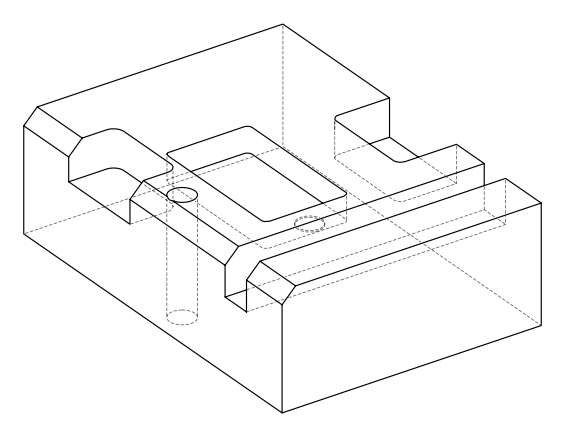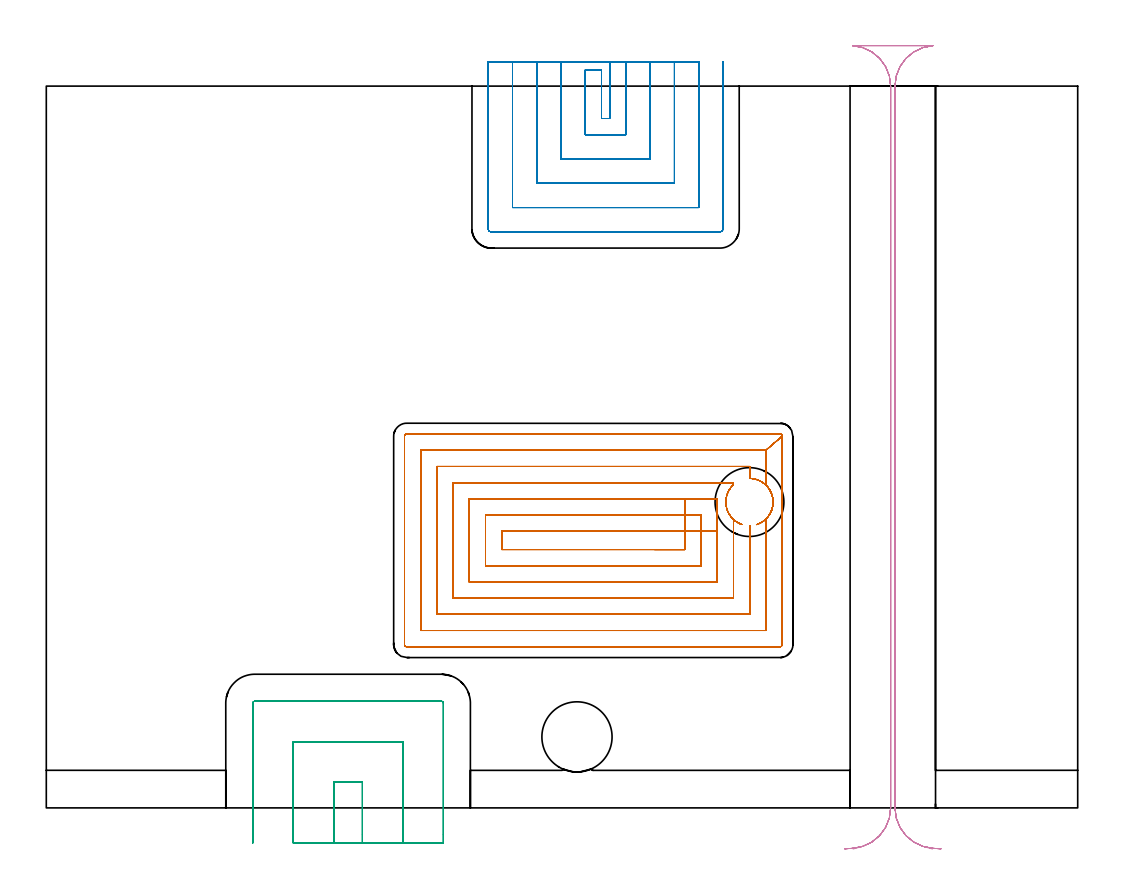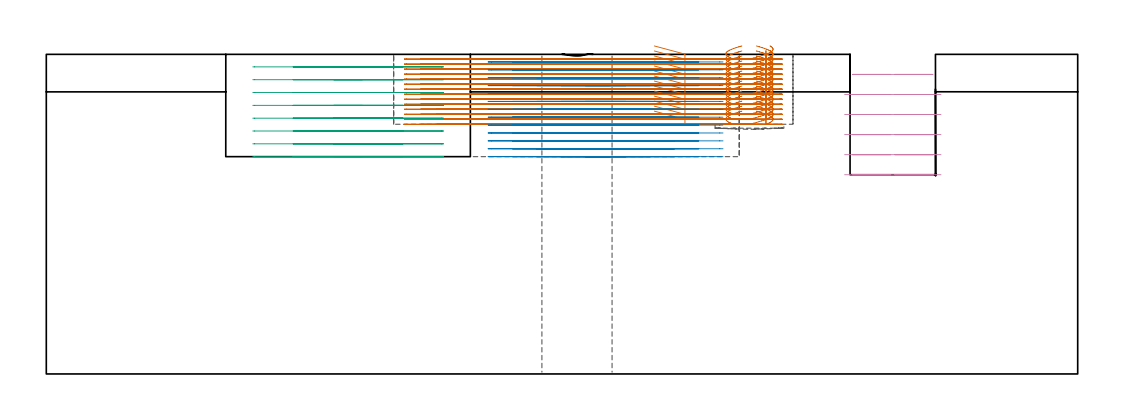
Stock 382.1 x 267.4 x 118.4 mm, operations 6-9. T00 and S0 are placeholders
(PLAN: 9 operations, 6 tool changes, 120.6 min)
(1 INDEXABLE_INSERT_DRILL_THROUGH_HOLE_FROM_SOLID | STEP1HOLE | NXT0302_023 | 0.49 min | 62803 mm3)
(2 INDEXABLE_INSERT_DRILL_BLIND_HOLE_FROM_SOLID | STEP1POCKET | NXT0302_022 | 0.02 min | 14034 mm3)
(3 AREA_MILL | FG_CHAMFER_SURFACE | UGT0205_001 | 2.96 min | 7106 mm3)
(4 AREA_MILL_1 | FG_CHAMFER_SURFACE_1 | UGT0205_001 | 5.93 min | 14939 mm3)
(5 AREA_MILL_2 | FG_CHAMFER_SURFACE_2 | UGT0205_001 | 2.41 min | 5770 mm3)
(6 MILL_RECTANGULAR_POCKET | POCKET_RECTANGULAR_STRAIGHT | NXT0201_009 | Follow Part, ap 2, ae 75% | 61.41 min | 318813 mm3)
(7 MILL_SLOT | SLOT_PARTIAL_RECTANGULAR | NXT0201_011 | Follow Part, ap 3, ae 75% | 30.92 min | 224326 mm3)
(8 MILL_SLOT_1 | SLOT_PARTIAL_RECTANGULAR_1 | UGT0201_094 | Follow Part, ap 5, ae 75% | 8.46 min | 166797 mm3)
(9 MILL_RECTANGULAR_SLOT | SLOT_RECTANGULAR | UGT0201_018 | Follow Part, ap 7.5, ae 75% | 8.02 min | 375575 mm3)
(TOOL NXT0302_023 | Index. Insert Drill 26mm [880-D2600L32-05] | D26 PA176 FL130 Z2)
(TOOL NXT0302_022 | Index. Insert Drill 25.5mm [880-D2550L25-03] | D25.5 PA176 FL77 Z2)
(TOOL UGT0205_001 | Chamfer Mill 20 x 3 x 45 deg. | D20 FL50 Z2)
(TOOL NXT0201_009 | ENDMILL 8mm [2P460-0800-NA 1630] | D8 FL26 Z6)
(TOOL NXT0201_011 | ENDMILL 12mm [2P460-1200-NA 1630] | D12 FL38 Z6)
(TOOL UGT0201_094 | End mill 20 mm | D20 FL38 Z4)
(TOOL UGT0201_018 | End mill 30 mm | D30 FL50 Z4)
(OP 6 MILL_RECTANGULAR_POCKET)
G17 G21 G94 G90
T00 M6
G54
G17 G0 G90 X257.68 Y105.022 S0 M3
G43 Z128.51 H1
Z121.51
G94 G1 X257.348 Y105.128 Z121.416 F250.
X256.964 Y105.297 Z121.304
X256.581 Y105.467 Z121.192
X255.565 Y106.067 Z120.875
X254.638 Y106.797 Z120.559
X253.818 Y107.646 Z120.243
X253.119 Y108.598 Z119.927
X252.554 Y109.634 Z119.61
X252.134 Y110.737 Z119.294
X251.866 Y111.886 Z118.978
X251.754 Y113.061 Z118.662
X251.801 Y114.241 Z118.345
X252.006 Y115.403 Z118.029
X252.366 Y116.528 Z117.713
X252.873 Y117.593 Z117.396
X253.519 Y118.581 Z117.08
X254.291 Y119.474 Z116.764
X254.6 Y119.757 Z116.652
Y120.5 F500.
X150.7
Y77.7
X254.6
Y106.846
G0 X268.12 Y109.015 Z121.51
G1 X268.236 Y109.203 Z121.45 F250.
X268.705 Y110.248 Z121.144
X269.033 Y111.344 Z120.837
X269.216 Y112.474 Z120.53
X269.249 Y113.618 Z120.223
X269.134 Y114.757 Z119.917
X268.871 Y115.871 Z119.61
X268.465 Y116.941 Z119.303
X268.273 Y117.313 Z119.191
X268.082 Y117.685 Z119.079
X267.484 Y118.585 Z118.79
X266.781 Y119.404 Z118.5
X265.981 Y120.131 Z118.211
X265.099 Y120.754 Z117.921
X264.147 Y121.263 Z117.632
X263.139 Y121.651 Z117.343
X262.091 Y121.912 Z117.053
X261.018 Y122.043 Z116.764
X260.6 Y122.047 Z116.652
Y126.5 F500.
X144.7
Y71.7
X260.6
Y104.555
G0 X263.072 Y104.928 Z121.51
G1 X264.148 Y105.339 Z121.201 F250.
X265.155 Y105.884 Z120.894
X266.082 Y106.555 Z120.588
X266.914 Y107.341 Z120.281
X267.636 Y108.229 Z119.974
X268.236 Y109.203 Z119.667
X268.705 Y110.248 Z119.361
X269.033 Y111.344 Z119.054
X269.216 Y112.474 Z118.747
X269.249 Y113.618 Z118.441
X269.134 Y114.757 Z118.134
X268.871 Y115.871 Z117.827
X268.465 Y116.941 Z117.521
X268.273 Y117.313 Z117.409
X268.082 Y117.685 Z117.296
X267.536 Y118.516 Z117.03
X266.9 Y119.279 Z116.764
X266.6 Y119.571 Z116.652
Y132.5 F500.
X138.7
Y65.7
X266.6
Y107.034
G0 X225.27 Y95.7 Z121.51
G1 X236.6 Z118.474 F250.
Y102.5 Z116.652
X168.7 F500.
Y95.7
X236.6
Y102.5
X242.6
Y108.5
X162.7
Y89.7
X242.6
Y102.5
X248.6
Y114.5
X156.7
Y83.7
X248.6
Y102.5
G0 X266.6 Y132.5 Z119.652
G1 Z116.652 F250.
X272.6 Y137.7 F500.
G3 X271.8 Y138.5 R0.8
G1 X133.5
G3 X132.7 Y137.7 R0.8
G1 Y60.5
G3 X133.5 Y59.7 R0.8
G1 X271.8
G3 X272.6 Y60.5 R0.8
G1 Y137.7
G3 X272.052 Y138.459 R0.8
G0 X257.677 Y105.016 Z119.652
G1 X256.964 Y105.297 Z119.446 F250.
X256.666 Y105.429 Z119.359
X256.378 Y105.584 Z119.271
X256.009 Y105.782 Z119.159
X255.088 Y106.417 Z118.859
X254.256 Y107.164 Z118.56
X253.526 Y108.012 Z118.26
X252.909 Y108.945 Z117.96
X252.417 Y109.949 Z117.661
X252.056 Y111.008 Z117.361
X251.833 Y112.104 Z117.061
X251.751 Y113.22 Z116.761
X251.812 Y114.336 Z116.462
X252.015 Y115.436 Z116.162
X252.356 Y116.502 Z115.862
X252.83 Y117.515 Z115.563
X253.429 Y118.46 Z115.263
X254.143 Y119.32 Z114.963
X254.6 Y119.756 Z114.794
Y120.5 F500.
X150.7
Y77.7
X254.6
Y106.846
G0 X268.128 Y109.011 Z119.652
G1 X268.609 Y110.001 Z119.357 F250.
X268.97 Y111.087 Z119.05
X269.186 Y112.21 Z118.744
X269.255 Y113.352 Z118.437
X269.174 Y114.493 Z118.131
X268.945 Y115.614 Z117.824
X268.573 Y116.695 Z117.518
X268.393 Y117.073 Z117.406
X268.212 Y117.45 Z117.293
X267.744 Y118.223 Z117.051
X267.198 Y118.943 Z116.809
X266.581 Y119.603 Z116.567
X265.9 Y120.195 Z116.325
X265.559 Y120.437 Z116.213
X265.217 Y120.679 Z116.101
X264.522 Y121.08 Z115.886
X264.141 Y121.254 Z115.774
X263.761 Y121.428 Z115.662
X262.87 Y121.73 Z115.41
X261.953 Y121.934 Z115.158
X261.019 Y122.04 Z114.906
X260.6 Y122.044 Z114.794
Y126.5 F500.
X144.7
Y71.7
X260.6
Y104.557
G0 X263.067 Y104.94 Z119.652
G1 X263.214 Y104.978 Z119.611 F250.
X264.233 Y105.382 Z119.318
X265.193 Y105.909 Z119.024
X265.536 Y106.15 Z118.912
X265.878 Y106.391 Z118.8
X266.733 Y107.151 Z118.493
X267.481 Y108.017 Z118.187
X268.11 Y108.972 Z117.88
X268.609 Y110.001 Z117.574
X268.97 Y111.087 Z117.267
X269.186 Y112.21 Z116.961
X269.255 Y113.352 Z116.654
X269.174 Y114.493 Z116.348
X268.945 Y115.614 Z116.041
X268.573 Y116.695 Z115.735
X268.393 Y117.073 Z115.622
X268.212 Y117.45 Z115.51
X267.615 Y118.407 Z115.208
X266.9 Y119.279 Z114.906
X266.6 Y119.571 Z114.794
Y132.5 F500.
X138.7
Y65.7
X266.6
Y107.034
G0 X225.27 Y95.7 Z119.652
G1 X236.6 Z116.616 F250.
Y102.5 Z114.794
X168.7 F500.
Y95.7
X236.6
Y102.5
Y108.5
X162.7
Y89.7
X242.6
Y108.5
X236.6
Y114.5
X156.7
Y83.7
X248.6
Y114.5
X236.6
G0 X266.6 Y132.5 Z117.794
G1 Z114.794 F250.
X272.6 Y137.7 F500.
G3 X271.8 Y138.5 R0.8
G1 X133.5
G3 X132.7 Y137.7 R0.8
G1 Y60.5
G3 X133.5 Y59.7 R0.8
G1 X271.8
G3 X272.6 Y60.5 R0.8
G1 Y137.7
G3 X272.052 Y138.459 R0.8
G0 X257.677 Y105.016 Z117.794
G1 X256.964 Y105.297 Z117.588 F250.
X256.666 Y105.429 Z117.501
X256.378 Y105.584 Z117.413
X256.009 Y105.782 Z117.301
X255.088 Y106.417 Z117.002
X254.256 Y107.164 Z116.702
X253.526 Y108.012 Z116.402
X252.909 Y108.945 Z116.102
X252.417 Y109.949 Z115.803
X252.056 Y111.008 Z115.503
X251.833 Y112.104 Z115.203
X251.751 Y113.22 Z114.904
X251.812 Y114.336 Z114.604
X252.015 Y115.436 Z114.304
X252.356 Y116.502 Z114.004
X252.83 Y117.515 Z113.705
X253.429 Y118.46 Z113.405
X254.143 Y119.32 Z113.105
X254.6 Y119.756 Z112.936
Y120.5 F500.
X150.7
Y77.7
X254.6
Y106.846
G0 X268.128 Y109.011 Z117.794
G1 X268.609 Y110.001 Z117.499 F250.
X268.97 Y111.087 Z117.192
X269.186 Y112.21 Z116.886
X269.255 Y113.352 Z116.579
X269.174 Y114.493 Z116.273
X268.945 Y115.614 Z115.966
X268.573 Y116.695 Z115.66
X268.393 Y117.073 Z115.548
X268.212 Y117.45 Z115.436
X267.744 Y118.223 Z115.194
X267.198 Y118.943 Z114.951
X266.581 Y119.603 Z114.709
X265.899 Y120.196 Z114.467
X265.558 Y120.438 Z114.355
X265.217 Y120.68 Z114.243
X264.522 Y121.08 Z114.028
X264.142 Y121.254 Z113.916
X263.761 Y121.428 Z113.804
X262.87 Y121.73 Z113.552
X261.953 Y121.934 Z113.3
X261.019 Y122.04 Z113.048
X260.6 Y122.044 Z112.936
Y126.5 F500.
X144.7
Y71.7
X260.6
Y104.557
G0 X263.067 Y104.94 Z117.794
G1 X263.214 Y104.978 Z117.753 F250.
X264.233 Y105.382 Z117.46
X265.193 Y105.909 Z117.166
X265.536 Y106.15 Z117.054
X265.878 Y106.391 Z116.942
X266.732 Y107.151 Z116.635
X267.481 Y108.017 Z116.329
X268.11 Y108.972 Z116.022
X268.609 Y110.001 Z115.716
X268.97 Y111.087 Z115.409
X269.186 Y112.21 Z115.103
X269.255 Y113.352 Z114.796
X269.174 Y114.493 Z114.49
X268.945 Y115.614 Z114.183
X268.573 Y116.695 Z113.877
X268.393 Y117.073 Z113.765
X268.212 Y117.45 Z113.653
X267.615 Y118.407 Z113.35
X266.9 Y119.279 Z113.048
X266.6 Y119.571 Z112.936
Y132.5 F500.
X138.7
Y65.7
X266.6
Y107.034
G0 X225.27 Y95.7 Z117.794
G1 X236.6 Z114.758 F250.
Y102.5 Z112.936
X168.7 F500.
Y95.7
X236.6
Y102.5
X242.6
Y108.5
X162.7
Y89.7
X242.6
Y102.5
X248.6
Y114.5
X156.7
Y83.7
X248.6
Y102.5
G0 X266.6 Y132.5 Z115.936
G1 Z112.936 F250.
X272.6 Y137.7 F500.
G3 X271.8 Y138.5 R0.8
G1 X133.5
G3 X132.7 Y137.7 R0.8
G1 Y60.5
G3 X133.5 Y59.7 R0.8
G1 X271.8
G3 X272.6 Y60.5 R0.8
G1 Y137.7
G3 X272.052 Y138.459 R0.8
G0 X257.679 Y105.023 Z115.936
G1 X257.349 Y105.128 Z115.843 F250.
X256.964 Y105.297 Z115.731
X256.69 Y105.418 Z115.65
X256.425 Y105.558 Z115.57
X256.055 Y105.754 Z115.458
X255.116 Y106.395 Z115.153
X254.267 Y107.153 Z114.848
X253.524 Y108.014 Z114.544
X252.898 Y108.964 Z114.239
X252.401 Y109.988 Z113.934
X252.04 Y111.066 Z113.629
X251.822 Y112.183 Z113.324
X251.751 Y113.318 Z113.019
X251.827 Y114.453 Z112.715
X252.049 Y115.569 Z112.41
X252.414 Y116.647 Z112.105
X252.915 Y117.668 Z111.8
X253.545 Y118.616 Z111.495
X254.291 Y119.474 Z111.19
X254.6 Y119.757 Z111.078
Y120.5 F500.
X150.7
Y77.7
X254.6
Y106.846
G0 X268.115 Y109.018 Z115.936
G1 X268.373 Y109.473 Z115.796 F250.
X268.792 Y110.492 Z115.501
X269.079 Y111.556 Z115.206
X269.23 Y112.646 Z114.91
X269.244 Y113.748 Z114.615
X269.119 Y114.842 Z114.32
X268.858 Y115.912 Z114.025
X268.465 Y116.941 Z113.73
X268.273 Y117.313 Z113.618
X268.082 Y117.685 Z113.506
X267.484 Y118.585 Z113.216
X266.781 Y119.404 Z112.927
X265.981 Y120.131 Z112.637
X265.099 Y120.754 Z112.348
X264.147 Y121.263 Z112.059
X263.139 Y121.651 Z111.769
X262.091 Y121.912 Z111.48
X261.018 Y122.043 Z111.19
X260.6 Y122.047 Z111.078
Y126.5 F500.
X144.7
Y71.7
X260.6
Y104.555
G0 X263.07 Y104.937 Z115.936
G1 X263.213 Y104.983 Z115.896 F250.
X263.611 Y105.113 Z115.784
X264.613 Y105.569 Z115.489
X265.551 Y106.148 Z115.194
X266.408 Y106.839 Z114.898
X267.172 Y107.632 Z114.603
X267.831 Y108.515 Z114.308
X268.373 Y109.473 Z114.013
X268.792 Y110.492 Z113.718
X269.079 Y111.556 Z113.423
X269.23 Y112.646 Z113.128
X269.244 Y113.748 Z112.833
X269.119 Y114.842 Z112.537
X268.858 Y115.912 Z112.242
X268.465 Y116.941 Z111.947
X268.273 Y117.313 Z111.835
X268.082 Y117.685 Z111.723
X267.536 Y118.516 Z111.457
X266.9 Y119.279 Z111.19
X266.6 Y119.571 Z111.078
Y132.5 F500.
X138.7
Y65.7
X266.6
Y107.034
G0 X225.27 Y95.7 Z115.936
G1 X236.6 Z112.9 F250.
Y102.5 Z111.078
X168.7 F500.
Y95.7
X236.6
Y102.5
Y108.5
X162.7
Y89.7
X242.6
Y108.5
X236.6
Y114.5
X156.7
Y83.7
X248.6
Y114.5
X236.6
G0 X266.6 Y132.5 Z114.078
G1 Z111.078 F250.
X272.6 Y137.7 F500.
G3 X271.8 Y138.5 R0.8
G1 X133.5
G3 X132.7 Y137.7 R0.8
G1 Y60.5
G3 X133.5 Y59.7 R0.8
G1 X271.8
G3 X272.6 Y60.5 R0.8
G1 Y137.7
G3 X272.052 Y138.459 R0.8
G0 X257.679 Y105.023 Z114.078
G1 X257.349 Y105.128 Z113.985 F250.
X256.964 Y105.297 Z113.873
X256.688 Y105.419 Z113.792
X256.421 Y105.56 Z113.711
X256.051 Y105.756 Z113.599
X255.112 Y106.398 Z113.294
X254.264 Y107.156 Z112.989
X253.522 Y108.017 Z112.685
X252.897 Y108.967 Z112.38
X252.4 Y109.99 Z112.075
X252.04 Y111.069 Z111.77
X251.822 Y112.185 Z111.466
X251.751 Y113.32 Z111.161
X251.827 Y114.455 Z110.856
X252.049 Y115.57 Z110.552
X252.414 Y116.647 Z110.247
X252.916 Y117.668 Z109.942
X253.545 Y118.616 Z109.637
X254.291 Y119.474 Z109.333
X254.6 Y119.757 Z109.22
Y120.5 F500.
X150.7
Y77.7
X254.6
Y106.846
G0 X268.115 Y109.018 Z114.078
G1 X268.373 Y109.473 Z113.938 F250.
X268.792 Y110.492 Z113.643
X269.079 Y111.556 Z113.348
X269.23 Y112.647 Z113.052
X269.244 Y113.749 Z112.757
X269.119 Y114.843 Z112.462
X268.858 Y115.913 Z112.167
X268.464 Y116.942 Z111.872
X268.273 Y117.314 Z111.76
X268.081 Y117.686 Z111.647
X267.455 Y118.623 Z111.346
X266.715 Y119.471 Z111.044
X265.871 Y120.218 Z110.742
X264.939 Y120.85 Z110.44
X263.933 Y121.357 Z110.138
X262.981 Y121.699 Z109.867
X262.574 Y121.799 Z109.755
X262.168 Y121.898 Z109.643
X261.018 Y122.043 Z109.333
X260.6 Y122.047 Z109.22
Y126.5 F500.
X144.7
Y71.7
X260.6
Y104.555
G0 X263.07 Y104.937 Z114.078
G1 X263.211 Y104.983 Z114.038 F250.
X263.609 Y105.113 Z113.926
X264.612 Y105.569 Z113.631
X265.55 Y106.147 Z113.336
X266.408 Y106.838 Z113.041
X267.172 Y107.632 Z112.746
X267.831 Y108.515 Z112.45
X268.373 Y109.473 Z112.155
X268.792 Y110.492 Z111.86
X269.079 Y111.556 Z111.565
X269.23 Y112.647 Z111.27
X269.244 Y113.749 Z110.975
X269.119 Y114.843 Z110.679
X268.858 Y115.913 Z110.384
X268.464 Y116.942 Z110.089
X268.273 Y117.314 Z109.977
X268.081 Y117.686 Z109.865
X267.536 Y118.516 Z109.599
X266.9 Y119.279 Z109.333
X266.6 Y119.571 Z109.22
Y132.5 F500.
X138.7
Y65.7
X266.6
Y107.034
G0 X225.27 Y95.7 Z114.078
G1 X236.6 Z111.042 F250.
Y102.5 Z109.22
X168.7 F500.
Y95.7
X236.6
Y102.5
Y108.5
X162.7
Y89.7
X242.6
Y108.5
X236.6
Y114.5
X156.7
Y83.7
X248.6
Y114.5
X236.6
G0 X266.6 Y132.5 Z112.22
G1 Z109.22 F250.
X272.6 Y137.7 F500.
G3 X271.8 Y138.5 R0.8
G1 X133.5
G3 X132.7 Y137.7 R0.8
G1 Y60.5
G3 X133.5 Y59.7 R0.8
G1 X271.8
G3 X272.6 Y60.5 R0.8
G1 Y137.7
G3 X272.052 Y138.459 R0.8
G0 X257.679 Y105.022 Z112.22
G1 X257.348 Y105.128 Z112.128 F250.
X256.964 Y105.297 Z112.015
X256.664 Y105.43 Z111.927
X256.375 Y105.585 Z111.839
X256.007 Y105.783 Z111.727
X255.074 Y106.428 Z111.423
X254.233 Y107.188 Z111.12
X253.497 Y108.05 Z110.816
X252.878 Y109. Z110.512
X252.387 Y110.021 Z110.208
X252.032 Y111.098 Z109.905
X251.819 Y112.211 Z109.601
X251.751 Y113.343 Z109.297
X251.829 Y114.473 Z108.993
X252.053 Y115.585 Z108.69
X252.419 Y116.658 Z108.386
X252.919 Y117.675 Z108.082
X253.547 Y118.619 Z107.779
X254.291 Y119.474 Z107.475
X254.6 Y119.757 Z107.363
Y120.5 F500.
X150.7
Y77.7
X254.6
Y106.846
G0 X268.116 Y109.018 Z112.22
G1 X268.36 Y109.445 Z112.088 F250.
X268.783 Y110.467 Z111.792
X269.074 Y111.534 Z111.496
X269.229 Y112.629 Z111.199
X269.244 Y113.735 Z110.903
X269.12 Y114.834 Z110.607
X268.859 Y115.909 Z110.31
X268.464 Y116.942 Z110.014
X268.273 Y117.314 Z109.902
X268.081 Y117.686 Z109.79
X267.436 Y118.648 Z109.479
X266.67 Y119.516 Z109.169
X265.796 Y120.276 Z108.859
X264.83 Y120.913 Z108.549
X263.788 Y121.418 Z108.238
X263.393 Y121.556 Z108.126
X263.066 Y121.67 Z108.034
X262.731 Y121.759 Z107.941
X262.327 Y121.865 Z107.829
X261.676 Y121.979 Z107.652
X261.018 Y122.043 Z107.475
X260.6 Y122.047 Z107.363
Y126.5 F500.
X144.7
Y71.7
X260.6
Y104.555
G0 X263.07 Y104.937 Z112.22
G1 X263.555 Y105.093 Z112.084 F250.
X264.565 Y105.544 Z111.788
X265.51 Y106.119 Z111.491
X266.375 Y106.808 Z111.195
X267.146 Y107.601 Z110.898
X267.811 Y108.485 Z110.602
X268.36 Y109.445 Z110.306
X268.783 Y110.467 Z110.009
X269.074 Y111.534 Z109.713
X269.229 Y112.629 Z109.417
X269.244 Y113.735 Z109.12
X269.12 Y114.834 Z108.824
X268.859 Y115.909 Z108.528
X268.464 Y116.942 Z108.231
X268.273 Y117.314 Z108.119
X268.081 Y117.686 Z108.007
X267.536 Y118.516 Z107.741
X266.9 Y119.279 Z107.475
X266.6 Y119.571 Z107.363
Y132.5 F500.
X138.7
Y65.7
X266.6
Y107.034
G0 X225.27 Y95.7 Z112.22
G1 X236.6 Z109.185 F250.
Y102.5 Z107.363
X168.7 F500.
Y95.7
X236.6
Y102.5
X242.6
Y108.5
X162.7
Y89.7
X242.6
Y102.5
X248.6
Y114.5
X156.7
Y83.7
X248.6
Y102.5
G0 X266.6 Y132.5 Z110.363
G1 Z107.363 F250.
X272.6 Y137.7 F500.
G3 X271.8 Y138.5 R0.8
G1 X133.5
G3 X132.7 Y137.7 R0.8
G1 Y60.5
G3 X133.5 Y59.7 R0.8
G1 X271.8
G3 X272.6 Y60.5 R0.8
G1 Y137.7
G3 X272.052 Y138.459 R0.8
G0 X257.677 Y105.016 Z110.363
G1 X256.964 Y105.297 Z110.157 F250.
X256.666 Y105.429 Z110.07
X256.378 Y105.584 Z109.982
X256.009 Y105.782 Z109.87
X255.088 Y106.417 Z109.57
X254.256 Y107.164 Z109.271
X253.526 Y108.012 Z108.971
X252.909 Y108.945 Z108.671
X252.417 Y109.949 Z108.371
X252.056 Y111.008 Z108.072
X251.833 Y112.104 Z107.772
X251.751 Y113.22 Z107.472
X251.812 Y114.337 Z107.172
X252.015 Y115.437 Z106.873
X252.356 Y116.503 Z106.573
X252.83 Y117.516 Z106.273
X253.429 Y118.46 Z105.973
X254.144 Y119.321 Z105.674
X254.6 Y119.756 Z105.505
Y120.5 F500.
X150.7
Y77.7
X254.6
Y106.846
G0 X268.128 Y109.011 Z110.363
G1 X268.609 Y110.001 Z110.068 F250.
X268.97 Y111.087 Z109.761
X269.186 Y112.21 Z109.455
X269.255 Y113.352 Z109.148
X269.174 Y114.493 Z108.842
X268.945 Y115.614 Z108.535
X268.573 Y116.695 Z108.229
X268.393 Y117.073 Z108.116
X268.212 Y117.45 Z108.004
X267.744 Y118.223 Z107.762
X267.198 Y118.943 Z107.52
X266.581 Y119.603 Z107.278
X265.899 Y120.196 Z107.036
X265.558 Y120.438 Z106.924
X265.216 Y120.68 Z106.812
X264.522 Y121.08 Z106.597
X264.141 Y121.254 Z106.485
X263.76 Y121.428 Z106.373
X262.87 Y121.73 Z106.121
X261.953 Y121.934 Z105.869
X261.019 Y122.04 Z105.617
X260.6 Y122.044 Z105.505
Y126.5 F500.
X144.7
Y71.7
X260.6
Y104.557
G0 X263.067 Y104.94 Z110.363
G1 X263.214 Y104.978 Z110.322 F250.
X264.233 Y105.382 Z110.028
X265.193 Y105.909 Z109.735
X265.536 Y106.15 Z109.623
X265.878 Y106.391 Z109.51
X266.733 Y107.151 Z109.204
X267.481 Y108.017 Z108.897
X268.11 Y108.972 Z108.591
X268.609 Y110.001 Z108.284
X268.97 Y111.087 Z107.978
X269.186 Y112.21 Z107.671
X269.255 Y113.352 Z107.365
X269.174 Y114.493 Z107.059
X268.945 Y115.614 Z106.752
X268.573 Y116.695 Z106.446
X268.393 Y117.073 Z106.333
X268.212 Y117.45 Z106.221
X267.615 Y118.407 Z105.919
X266.9 Y119.279 Z105.617
X266.6 Y119.571 Z105.505
Y132.5 F500.
X138.7
Y65.7
X266.6
Y107.034
G0 X225.27 Y95.7 Z110.363
G1 X236.6 Z107.327 F250.
Y102.5 Z105.505
X168.7 F500.
Y95.7
X236.6
Y102.5
Y108.5
X162.7
Y89.7
X242.6
Y108.5
X236.6
Y114.5
X156.7
Y83.7
X248.6
Y114.5
X236.6
G0 X266.6 Y132.5 Z108.505
G1 Z105.505 F250.
X272.6 Y137.7 F500.
G3 X271.8 Y138.5 R0.8
G1 X133.5
G3 X132.7 Y137.7 R0.8
G1 Y60.5
G3 X133.5 Y59.7 R0.8
G1 X271.8
G3 X272.6 Y60.5 R0.8
G1 Y137.7
G3 X272.052 Y138.459 R0.8
G0 X257.675 Y105.027 Z108.505
G1 X257.348 Y105.128 Z108.413 F250.
X256.964 Y105.297 Z108.301
X256.719 Y105.405 Z108.229
X256.481 Y105.529 Z108.157
X256.11 Y105.722 Z108.045
X255.173 Y106.351 Z107.742
X254.324 Y107.095 Z107.44
X253.578 Y107.942 Z107.138
X252.947 Y108.878 Z106.835
X252.441 Y109.887 Z106.533
X252.069 Y110.952 Z106.23
X251.837 Y112.057 Z105.928
X251.749 Y113.182 Z105.626
X251.805 Y114.309 Z105.323
X252.006 Y115.42 Z105.021
X252.348 Y116.495 Z104.718
X252.825 Y117.518 Z104.416
X253.043 Y117.876 Z104.304
X253.263 Y118.232 Z104.192
X253.498 Y118.56 Z104.083
X253.766 Y118.882 Z103.971
X254.034 Y119.204 Z103.859
X254.291 Y119.474 Z103.759
X254.6 Y119.756 Z103.647
Y120.5 F500.
X150.7
Y77.7
X254.6
Y106.845
G0 X268.13 Y109.01 Z108.505
G1 X268.61 Y109.994 Z108.211 F250.
X268.977 Y111.099 Z107.899
X269.194 Y112.243 Z107.587
X269.257 Y113.406 Z107.275
X269.166 Y114.567 Z106.963
X268.921 Y115.705 Z106.651
X268.528 Y116.801 Z106.339
X267.992 Y117.835 Z106.027
X267.325 Y118.789 Z105.715
X266.536 Y119.646 Z105.403
X265.641 Y120.391 Z105.091
X264.655 Y121.01 Z104.779
X264.278 Y121.191 Z104.667
X263.9 Y121.371 Z104.555
X262.967 Y121.702 Z104.29
X262.002 Y121.926 Z104.024
X261.019 Y122.04 Z103.759
X260.6 Y122.044 Z103.647
Y126.5 F500.
X144.7
Y71.7
X260.6
Y104.557
G0 X263.072 Y104.937 Z108.505
G1 X264.107 Y105.324 Z108.209 F250.
X265.127 Y105.867 Z107.899
X266.067 Y106.54 Z107.589
X266.378 Y106.821 Z107.477
X266.688 Y107.102 Z107.365
X267.429 Y107.944 Z107.064
X268.057 Y108.873 Z106.764
X268.56 Y109.875 Z106.463
X268.932 Y110.933 Z106.163
X269.165 Y112.03 Z105.862
X269.257 Y113.148 Z105.562
X269.204 Y114.268 Z105.261
X269.009 Y115.372 Z104.961
X268.675 Y116.443 Z104.661
X268.206 Y117.461 Z104.36
X267.611 Y118.412 Z104.06
X266.9 Y119.279 Z103.759
X266.6 Y119.571 Z103.647
Y132.5 F500.
X138.7
Y65.7
X266.6
Y107.03
G0 X225.27 Y95.7 Z108.505
G1 X236.6 Z105.469 F250.
Y102.5 Z103.647
X168.7 F500.
Y95.7
X236.6
Y102.5
Y108.5
X162.7
Y89.7
X242.6
Y108.5
X236.6
Y114.5
X156.7
Y83.7
X248.6
Y114.5
X236.6
G0 X266.6 Y132.5 Z106.647
G1 Z103.647 F250.
X272.6 Y137.7 F500.
G3 X271.8 Y138.5 R0.8
G1 X133.5
G3 X132.7 Y137.7 R0.8
G1 Y60.5
G3 X133.5 Y59.7 R0.8
G1 X271.8
G3 X272.6 Y60.5 R0.8
G1 Y137.7
G3 X272.052 Y138.459 R0.8
G0 X257.677 Y105.016 Z106.647
G1 X256.964 Y105.297 Z106.442 F250.
X256.666 Y105.429 Z106.354
X256.378 Y105.584 Z106.267
X256.009 Y105.782 Z106.154
X255.089 Y106.417 Z105.855
X254.256 Y107.164 Z105.555
X253.526 Y108.011 Z105.255
X252.91 Y108.944 Z104.956
X252.417 Y109.949 Z104.656
X252.056 Y111.007 Z104.356
X251.833 Y112.103 Z104.057
X251.751 Y113.219 Z103.757
X251.812 Y114.335 Z103.457
X252.014 Y115.435 Z103.157
X252.355 Y116.501 Z102.858
X252.829 Y117.514 Z102.558
X253.428 Y118.458 Z102.258
X254.142 Y119.319 Z101.959
X254.6 Y119.756 Z101.789
Y120.5 F500.
X150.7
Y77.7
X254.6
Y106.846
G0 X268.128 Y109.011 Z106.647
G1 X268.609 Y110.001 Z106.352 F250.
X268.97 Y111.087 Z106.045
X269.186 Y112.21 Z105.739
X269.255 Y113.352 Z105.432
X269.174 Y114.493 Z105.126
X268.945 Y115.614 Z104.819
X268.573 Y116.695 Z104.513
X268.393 Y117.073 Z104.401
X268.212 Y117.45 Z104.289
X267.744 Y118.223 Z104.047
X267.198 Y118.943 Z103.804
X266.581 Y119.603 Z103.562
X265.899 Y120.196 Z103.32
X265.558 Y120.438 Z103.208
X265.217 Y120.68 Z103.096
X264.522 Y121.08 Z102.881
X264.142 Y121.254 Z102.769
X263.761 Y121.428 Z102.657
X262.871 Y121.73 Z102.405
X261.953 Y121.934 Z102.153
X261.019 Y122.04 Z101.901
X260.6 Y122.044 Z101.789
Y126.5 F500.
X144.7
Y71.7
X260.6
Y104.557
G0 X263.067 Y104.94 Z106.647
G1 X263.214 Y104.978 Z106.606 F250.
X264.233 Y105.382 Z106.313
X265.193 Y105.909 Z106.019
X265.536 Y106.15 Z105.907
X265.878 Y106.391 Z105.795
X266.732 Y107.151 Z105.488
X267.481 Y108.017 Z105.182
X268.11 Y108.972 Z104.875
X268.609 Y110.001 Z104.569
X268.97 Y111.087 Z104.262
X269.186 Y112.21 Z103.956
X269.255 Y113.352 Z103.649
X269.174 Y114.493 Z103.343
X268.945 Y115.614 Z103.036
X268.573 Y116.695 Z102.73
X268.393 Y117.073 Z102.618
X268.212 Y117.45 Z102.506
X267.615 Y118.407 Z102.203
X266.9 Y119.279 Z101.901
X266.6 Y119.571 Z101.789
Y132.5 F500.
X138.7
Y65.7
X266.6
Y107.034
G0 X225.27 Y95.7 Z106.647
G1 X236.6 Z103.611 F250.
Y102.5 Z101.789
X168.7 F500.
Y95.7
X236.6
Y102.5
Y108.5
X162.7
Y89.7
X242.6
Y108.5
X236.6
Y114.5
X156.7
Y83.7
X248.6
Y114.5
X236.6
G0 X266.6 Y132.5 Z104.789
G1 Z101.789 F250.
X272.6 Y137.7 F500.
G3 X271.8 Y138.5 R0.8
G1 X133.5
G3 X132.7 Y137.7 R0.8
G1 Y60.5
G3 X133.5 Y59.7 R0.8
G1 X271.8
G3 X272.6 Y60.5 R0.8
G1 Y137.7
G3 X272.052 Y138.459 R0.8
G0 X257.678 Y105.015 Z104.789
G1 X256.964 Y105.297 Z104.583 F250.
X256.581 Y105.467 Z104.471
X255.565 Y106.067 Z104.155
X254.638 Y106.797 Z103.839
X253.818 Y107.646 Z103.522
X253.119 Y108.598 Z103.206
X252.554 Y109.634 Z102.89
X252.134 Y110.737 Z102.574
X251.866 Y111.886 Z102.257
X251.754 Y113.061 Z101.941
X251.801 Y114.241 Z101.625
X252.006 Y115.403 Z101.309
X252.366 Y116.528 Z100.992
X252.873 Y117.593 Z100.676
X253.519 Y118.581 Z100.36
X254.291 Y119.474 Z100.043
X254.6 Y119.757 Z99.931
Y120.5 F500.
X150.7
Y77.7
X254.6
Y106.846
G0 X268.115 Y109.018 Z104.789
G1 X268.373 Y109.473 Z104.649 F250.
X268.792 Y110.492 Z104.354
X269.079 Y111.555 Z104.059
X269.23 Y112.646 Z103.763
X269.244 Y113.748 Z103.468
X269.119 Y114.842 Z103.173
X268.858 Y115.912 Z102.878
X268.465 Y116.941 Z102.583
X268.273 Y117.313 Z102.471
X268.082 Y117.685 Z102.359
X267.484 Y118.585 Z102.069
X266.781 Y119.404 Z101.78
X265.981 Y120.131 Z101.49
X265.099 Y120.754 Z101.201
X264.147 Y121.263 Z100.912
X263.139 Y121.651 Z100.622
X262.091 Y121.912 Z100.333
X261.018 Y122.043 Z100.043
X260.6 Y122.047 Z99.931
Y126.5 F500.
X144.7
Y71.7
X260.6
Y104.555
G0 X263.07 Y104.937 Z104.789
G1 X263.213 Y104.983 Z104.749 F250.
X263.61 Y105.113 Z104.637
X264.613 Y105.569 Z104.342
X265.55 Y106.148 Z104.047
X266.408 Y106.839 Z103.751
X267.172 Y107.632 Z103.456
X267.831 Y108.515 Z103.161
X268.373 Y109.473 Z102.866
X268.792 Y110.492 Z102.571
X269.079 Y111.555 Z102.276
X269.23 Y112.646 Z101.981
X269.244 Y113.748 Z101.686
X269.119 Y114.842 Z101.39
X268.858 Y115.912 Z101.095
X268.465 Y116.941 Z100.8
X268.273 Y117.313 Z100.688
X268.082 Y117.685 Z100.576
X267.536 Y118.516 Z100.31
X266.9 Y119.279 Z100.043
X266.6 Y119.571 Z99.931
Y132.5 F500.
X138.7
Y65.7
X266.6
Y107.034
G0 X225.27 Y95.7 Z104.789
G1 X236.6 Z101.753 F250.
Y102.5 Z99.931
X168.7 F500.
Y95.7
X236.6
Y102.5
Y108.5
X162.7
Y89.7
X242.6
Y108.5
X236.6
Y114.5
X156.7
Y83.7
X248.6
Y114.5
X236.6
G0 X266.6 Y132.5 Z102.931
G1 Z99.931 F250.
X272.6 Y137.7 F500.
G3 X271.8 Y138.5 R0.8
G1 X133.5
G3 X132.7 Y137.7 R0.8
G1 Y60.5
G3 X133.5 Y59.7 R0.8
G1 X271.8
G3 X272.6 Y60.5 R0.8
G1 Y137.7
G3 X272.052 Y138.459 R0.8
G0 X257.678 Y105.021 Z102.931
G1 X257.348 Y105.128 Z102.838 F250.
X256.964 Y105.297 Z102.726
X256.581 Y105.467 Z102.614
X256.027 Y105.771 Z102.444
X255.678 Y106.003 Z102.332
X255.329 Y106.234 Z102.22
X254.455 Y106.968 Z101.914
X253.683 Y107.81 Z101.608
X253.028 Y108.744 Z101.302
X252.499 Y109.756 Z100.996
X252.107 Y110.828 Z100.69
X251.857 Y111.942 Z100.385
X251.754 Y113.079 Z100.079
X251.799 Y114.219 Z99.773
X251.992 Y115.344 Z99.467
X252.33 Y116.435 Z99.161
X252.806 Y117.472 Z98.855
X253.413 Y118.439 Z98.549
X254.141 Y119.318 Z98.243
X254.6 Y119.756 Z98.073
Y120.5 F500.
X150.7
Y77.7
X254.6
Y106.846
G0 X268.113 Y109.014 Z102.931
G1 X268.371 Y109.469 Z102.791 F250.
X268.79 Y110.487 Z102.496
X269.078 Y111.549 Z102.201
X269.23 Y112.639 Z101.906
X269.244 Y113.74 Z101.611
X269.121 Y114.833 Z101.317
X268.861 Y115.903 Z101.022
X268.469 Y116.931 Z100.727
X268.278 Y117.304 Z100.615
X268.086 Y117.676 Z100.502
X267.488 Y118.576 Z100.213
X266.784 Y119.396 Z99.923
X265.985 Y120.124 Z99.634
X265.102 Y120.747 Z99.344
X264.149 Y121.257 Z99.054
X263.14 Y121.645 Z98.765
X262.091 Y121.907 Z98.475
X261.019 Y122.037 Z98.186
X260.6 Y122.042 Z98.073
Y126.5 F500.
X144.7
Y71.7
X260.6
Y104.555
G0 X263.067 Y104.936 Z102.931
G1 X263.213 Y104.983 Z102.89 F250.
X263.611 Y105.113 Z102.778
X264.612 Y105.569 Z102.483
X265.549 Y106.147 Z102.188
X266.406 Y106.837 Z101.893
X267.17 Y107.63 Z101.598
X267.829 Y108.512 Z101.303
X268.371 Y109.469 Z101.009
X268.79 Y110.487 Z100.714
X269.078 Y111.549 Z100.419
X269.23 Y112.639 Z100.124
X269.244 Y113.74 Z99.829
X269.121 Y114.833 Z99.534
X268.861 Y115.903 Z99.239
X268.469 Y116.931 Z98.944
X268.278 Y117.304 Z98.832
X268.086 Y117.676 Z98.72
X267.539 Y118.509 Z98.453
X266.9 Y119.275 Z98.186
X266.6 Y119.567 Z98.073
Y132.5 F500.
X138.7
Y65.7
X266.6
Y107.034
G0 X225.27 Y95.7 Z102.931
G1 X236.6 Z99.896 F250.
Y102.5 Z98.073
X168.7 F500.
Y95.7
X236.6
Y102.5
X242.6
Y108.5
X162.7
Y89.7
X242.6
Y102.5
X248.6
Y114.5
X156.7
Y83.7
X248.6
Y102.5
G0 X266.6 Y132.5 Z101.073
G1 Z98.073 F250.
X272.6 Y137.7 F500.
G3 X271.8 Y138.5 R0.8
G1 X133.5
G3 X132.7 Y137.7 R0.8
G1 Y60.5
G3 X133.5 Y59.7 R0.8
G1 X271.8
G3 X272.6 Y60.5 R0.8
G1 Y137.7
G3 X272.052 Y138.459 R0.8
G0 X257.672 Y105.018 Z101.073
G1 X257.425 Y105.11 Z101.003 F250.
X257.033 Y105.257 Z100.891
X256.529 Y105.494 Z100.741
X256.165 Y105.702 Z100.629
X255.802 Y105.91 Z100.517
X254.914 Y106.558 Z100.222
X254.114 Y107.312 Z99.928
X253.415 Y108.16 Z99.633
X252.828 Y109.089 Z99.339
X252.361 Y110.084 Z99.044
X252.022 Y111.13 Z98.75
X251.817 Y112.21 Z98.455
X251.748 Y113.307 Z98.161
X251.817 Y114.404 Z97.866
X252.023 Y115.484 Z97.572
X252.362 Y116.529 Z97.277
X252.829 Y117.524 Z96.983
X253.047 Y117.881 Z96.87
X253.265 Y118.235 Z96.759
X253.515 Y118.566 Z96.648
X253.768 Y118.9 Z96.536
X254.291 Y119.474 Z96.328
X254.6 Y119.756 Z96.216
Y120.5 F500.
X150.7
Y77.7
X254.6
Y106.845
G0 X268.12 Y109.01 Z101.073
G1 X268.213 Y109.159 Z101.026 F250.
X268.689 Y110.206 Z100.718
X269.024 Y111.306 Z100.41
X269.212 Y112.441 Z100.102
X269.25 Y113.591 Z99.794
X269.137 Y114.735 Z99.485
X268.876 Y115.855 Z99.177
X268.469 Y116.931 Z98.869
X268.278 Y117.304 Z98.757
X268.086 Y117.676 Z98.645
X267.488 Y118.576 Z98.355
X266.784 Y119.396 Z98.065
X265.985 Y120.124 Z97.776
X265.102 Y120.747 Z97.486
X264.149 Y121.257 Z97.197
X263.14 Y121.645 Z96.907
X262.091 Y121.907 Z96.617
X261.019 Y122.037 Z96.328
X260.6 Y122.042 Z96.216
Y126.5 F500.
X144.7
Y71.7
X260.6
Y104.555
G0 X263.065 Y104.94 Z101.073
G1 X263.528 Y105.084 Z100.944 F250.
X264.36 Y105.44 Z100.701
X264.726 Y105.642 Z100.589
X265.093 Y105.845 Z100.477
X266.03 Y106.512 Z100.169
X266.872 Y107.296 Z99.86
X267.603 Y108.183 Z99.552
X268.213 Y109.159 Z99.244
X268.689 Y110.206 Z98.936
X269.024 Y111.306 Z98.627
X269.212 Y112.441 Z98.319
X269.25 Y113.591 Z98.011
X269.137 Y114.735 Z97.703
X268.876 Y115.855 Z97.395
X268.469 Y116.931 Z97.086
X268.278 Y117.304 Z96.974
X268.086 Y117.676 Z96.862
X267.539 Y118.509 Z96.595
X266.9 Y119.275 Z96.328
X266.6 Y119.567 Z96.216
Y132.5 F500.
X138.7
Y65.7
X266.6
Y107.034
G0 X225.27 Y95.7 Z101.073
G1 X236.6 Z98.038 F250.
Y102.5 Z96.216
X168.7 F500.
Y95.7
X236.6
Y102.5
Y108.5
X162.7
Y89.7
X242.6
Y108.5
X236.6
Y114.5
X156.7
Y83.7
X248.6
Y114.5
X236.6
G0 X266.6 Y132.5 Z99.216
G1 Z96.216 F250.
X272.6 Y137.7 F500.
G3 X271.8 Y138.5 R0.8
G1 X133.5
G3 X132.7 Y137.7 R0.8
G1 Y60.5
G3 X133.5 Y59.7 R0.8
G1 X271.8
G3 X272.6 Y60.5 R0.8
G1 Y137.7
G3 X272.052 Y138.459 R0.8
G0 X257.671 Y105.018 Z99.216
G1 X257.429 Y105.108 Z99.147 F250.
X257.037 Y105.256 Z99.034
X256.038 Y105.765 Z98.734
X255.112 Y106.398 Z98.433
X254.274 Y107.145 Z98.133
X253.539 Y107.992 Z97.832
X252.917 Y108.926 Z97.531
X252.42 Y109.931 Z97.231
X252.056 Y110.992 Z96.93
X251.83 Y112.091 Z96.63
X251.746 Y113.21 Z96.329
X251.806 Y114.33 Z96.029
X252.008 Y115.433 Z95.728
X252.35 Y116.502 Z95.427
X252.825 Y117.518 Z95.127
X253.275 Y118.233 Z94.9
X253.512 Y118.578 Z94.788
X253.886 Y119.039 Z94.629
X254.291 Y119.474 Z94.47
X254.6 Y119.756 Z94.358
Y120.5 F500.
X150.7
Y77.7
X254.6
Y106.845
G0 X268.124 Y109.016 Z99.216
G1 X268.48 Y109.691 Z99.011 F250.
X268.856 Y110.679 Z98.728
X269.111 Y111.705 Z98.445
X269.241 Y112.754 Z98.161
X269.243 Y113.811 Z97.878
X269.118 Y114.86 Z97.595
X268.867 Y115.887 Z97.312
X268.725 Y116.28 Z97.2
X268.582 Y116.674 Z97.088
X268.148 Y117.567 Z96.821
X267.615 Y118.406 Z96.555
X266.991 Y119.179 Z96.289
X266.284 Y119.877 Z96.023
X265.502 Y120.49 Z95.756
X264.655 Y121.01 Z95.49
X264.278 Y121.191 Z95.378
X263.9 Y121.371 Z95.266
X262.967 Y121.702 Z95.001
X262.002 Y121.926 Z94.735
X261.019 Y122.04 Z94.47
X260.6 Y122.044 Z94.358
Y126.5 F500.
X144.7
Y71.7
X260.6
Y104.554
G0 X263.074 Y104.937 Z99.216
G1 X264.08 Y105.309 Z98.928 F250.
X265.112 Y105.856 Z98.615
X266.062 Y106.536 Z98.302
X266.372 Y106.817 Z98.19
X266.683 Y107.098 Z98.078
X267.385 Y107.888 Z97.795
X267.987 Y108.756 Z97.511
X268.48 Y109.691 Z97.228
X268.856 Y110.679 Z96.945
X269.111 Y111.705 Z96.662
X269.241 Y112.754 Z96.379
X269.243 Y113.811 Z96.095
X269.118 Y114.86 Z95.812
X268.867 Y115.887 Z95.529
X268.725 Y116.28 Z95.417
X268.582 Y116.674 Z95.305
X268.126 Y117.607 Z95.027
X267.563 Y118.479 Z94.748
X266.9 Y119.279 Z94.47
X266.6 Y119.571 Z94.358
Y132.5 F500.
X138.7
Y65.7
X266.6
Y107.03
G0 X225.27 Y95.7 Z99.216
G1 X236.6 Z96.18 F250.
Y102.5 Z94.358
X168.7 F500.
Y95.7
X236.6
Y102.5
X242.6
Y108.5
X162.7
Y89.7
X242.6
Y102.5
X248.6
Y114.5
X156.7
Y83.7
X248.6
Y102.5
G0 X266.6 Y132.5 Z97.358
G1 Z94.358 F250.
X272.6 Y137.7 F500.
G3 X271.8 Y138.5 R0.8
G1 X133.5
G3 X132.7 Y137.7 R0.8
G1 Y60.5
G3 X133.5 Y59.7 R0.8
G1 X271.8
G3 X272.6 Y60.5 R0.8
G1 Y137.7
G3 X272.052 Y138.459 R0.8
G0 X257.67 Y105.018 Z97.358
G1 X257.429 Y105.108 Z97.289 F250.
X257.037 Y105.256 Z97.177
X256.038 Y105.765 Z96.876
X255.112 Y106.398 Z96.575
X254.274 Y107.145 Z96.275
X253.539 Y107.992 Z95.974
X252.917 Y108.926 Z95.674
X252.42 Y109.931 Z95.373
X252.056 Y110.992 Z95.073
X251.83 Y112.091 Z94.772
X251.746 Y113.21 Z94.471
X251.806 Y114.33 Z94.171
X252.008 Y115.433 Z93.87
X252.35 Y116.502 Z93.57
X252.825 Y117.518 Z93.269
X253.043 Y117.875 Z93.157
X253.263 Y118.232 Z93.045
X253.511 Y118.577 Z92.931
X253.78 Y118.899 Z92.818
X254.048 Y119.22 Z92.706
X254.291 Y119.474 Z92.612
X254.6 Y119.756 Z92.5
Y120.5 F500.
X150.7
Y77.7
X254.6
Y106.845
G0 X268.126 Y109.006 Z97.358
G1 X268.612 Y110.008 Z97.059 F250.
X268.971 Y111.092 Z96.753
X269.187 Y112.215 Z96.447
X269.255 Y113.355 Z96.141
X269.174 Y114.495 Z95.835
X268.945 Y115.615 Z95.529
X268.573 Y116.695 Z95.222
X268.183 Y117.483 Z94.987
X267.982 Y117.851 Z94.875
X267.38 Y118.717 Z94.592
X266.677 Y119.505 Z94.309
X265.885 Y120.202 Z94.026
X265.015 Y120.799 Z93.743
X264.079 Y121.288 Z93.461
X263.092 Y121.66 Z93.178
X262.066 Y121.911 Z92.895
X261.019 Y122.037 Z92.612
X260.6 Y122.041 Z92.5
Y126.5 F500.
X144.7
Y71.7
X260.6
Y104.554
G0 X263.066 Y104.938 Z97.358
G1 X263.278 Y104.996 Z97.299 F250.
X264.202 Y105.365 Z97.032
X264.573 Y105.559 Z96.92
X264.943 Y105.755 Z96.808
X265.887 Y106.398 Z96.502
X266.74 Y107.159 Z96.196
X267.486 Y108.024 Z95.889
X268.114 Y108.979 Z95.583
X268.612 Y110.008 Z95.277
X268.971 Y111.092 Z94.971
X269.187 Y112.215 Z94.665
X269.255 Y113.355 Z94.358
X269.174 Y114.495 Z94.052
X268.945 Y115.615 Z93.746
X268.573 Y116.695 Z93.44
X268.183 Y117.483 Z93.204
X267.982 Y117.851 Z93.092
X267.478 Y118.59 Z92.852
X266.9 Y119.275 Z92.612
X266.6 Y119.566 Z92.5
Y132.5 F500.
X138.7
Y65.7
X266.6
Y107.034
G0 X225.27 Y95.7 Z97.358
G1 X236.6 Z94.322 F250.
Y102.5 Z92.5
X168.7 F500.
Y95.7
X236.6
Y102.5
Y108.5
X162.7
Y89.7
X242.6
Y108.5
X236.6
Y114.5
X156.7
Y83.7
X248.6
Y114.5
X236.6
G0 X266.6 Y132.5 Z95.5
G1 Z92.5 F250.
X272.6 Y137.7 F500.
G3 X271.8 Y138.5 R0.8
G1 X133.5
G3 X132.7 Y137.7 R0.8
G1 Y60.5
G3 X133.5 Y59.7 R0.8
G1 X271.8
G3 X272.6 Y60.5 R0.8
G1 Y137.7
G3 X272.052 Y138.459 R0.8
G0 Z128.51
M5
M2
(OP 7 MILL_SLOT)
G17 G21 G94 G90
T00 M6
G54
G17 G0 G90 X208.7 Y276.4 S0 M3
G43 Z128.51 H1
Z115.586
G94 G1 Y273.4 F250.
Y255.4 F500.
X205.7
Y273.4
X199.7
Y249.4
X214.7
Y273.4
Y276.4 F250.
X190.7
Y273.4
Y240.4 F500.
X223.7
Y273.4
Y276.4 F250.
X181.7
Y273.4
Y231.4 F500.
X232.7
Y273.4
Y276.4 F250.
X172.7
Y273.4
Y222.4 F500.
X241.7
Y273.4
Y276.4 F250.
X163.7
Y273.4
Y214.6 F500.
G3 X164.9 Y213.4 R1.2
G1 X249.5
G3 X250.7 Y214.6 R1.2
G1 Y273.4
Y276.4 F250.
G0 X208.7 Z112.662
G1 Y273.4
Y255.4 F500.
X205.7
Y273.4
X199.7
Y249.4
X214.7
Y273.4
Y276.4 F250.
X190.7
Y273.4
Y240.4 F500.
X223.7
Y273.4
Y276.4 F250.
X181.7
Y273.4
Y231.4 F500.
X232.7
Y273.4
Y276.4 F250.
X172.7
Y273.4
Y222.4 F500.
X241.7
Y273.4
Y276.4 F250.
X163.7
Y273.4
Y214.6 F500.
G3 X164.9 Y213.4 R1.2
G1 X249.5
G3 X250.7 Y214.6 R1.2
G1 Y273.4
Y276.4 F250.
G0 X208.7 Z109.738
G1 Y273.4
Y255.4 F500.
X205.7
Y273.4
X199.7
Y249.4
X214.7
Y273.4
Y276.4 F250.
X190.7
Y273.4
Y240.4 F500.
X223.7
Y273.4
Y276.4 F250.
X181.7
Y273.4
Y231.4 F500.
X232.7
Y273.4
Y276.4 F250.
X172.7
Y273.4
Y222.4 F500.
X241.7
Y273.4
Y276.4 F250.
X163.7
Y273.4
Y214.6 F500.
G3 X164.9 Y213.4 R1.2
G1 X249.5
G3 X250.7 Y214.6 R1.2
G1 Y273.4
Y276.4 F250.
G0 X208.7 Z106.814
G1 Y273.4
Y255.4 F500.
X205.7
Y273.4
X199.7
Y249.4
X214.7
Y273.4
Y276.4 F250.
X190.7
Y273.4
Y240.4 F500.
X223.7
Y273.4
Y276.4 F250.
X181.7
Y273.4
Y231.4 F500.
X232.7
Y273.4
Y276.4 F250.
X172.7
Y273.4
Y222.4 F500.
X241.7
Y273.4
Y276.4 F250.
X163.7
Y273.4
Y214.6 F500.
G3 X164.9 Y213.4 R1.2
G1 X249.5
G3 X250.7 Y214.6 R1.2
G1 Y273.4
Y276.4 F250.
G0 X208.7 Z103.891
G1 Y273.4
Y255.4 F500.
X205.7
Y273.4
X199.7
Y249.4
X214.7
Y273.4
Y276.4 F250.
X190.7
Y273.4
Y240.4 F500.
X223.7
Y273.4
Y276.4 F250.
X181.7
Y273.4
Y231.4 F500.
X232.7
Y273.4
Y276.4 F250.
X172.7
Y273.4
Y222.4 F500.
X241.7
Y273.4
Y276.4 F250.
X163.7
Y273.4
Y214.6 F500.
G3 X164.9 Y213.4 R1.2
G1 X249.5
G3 X250.7 Y214.6 R1.2
G1 Y273.4
Y276.4 F250.
G0 X208.7 Z100.967
G1 Y273.4
Y255.4 F500.
X205.7
Y273.4
X199.7
Y249.4
X214.7
Y273.4
Y276.4 F250.
X190.7
Y273.4
Y240.4 F500.
X223.7
Y273.4
Y276.4 F250.
X181.7
Y273.4
Y231.4 F500.
X232.7
Y273.4
Y276.4 F250.
X172.7
Y273.4
Y222.4 F500.
X241.7
Y273.4
Y276.4 F250.
X163.7
Y273.4
Y214.6 F500.
G3 X164.9 Y213.4 R1.2
G1 X249.5
G3 X250.7 Y214.6 R1.2
G1 Y273.4
Y276.4 F250.
G0 X208.7 Z98.043
G1 Y273.4
Y255.4 F500.
X205.7
Y273.4
X199.7
Y249.4
X214.7
Y273.4
Y276.4 F250.
X190.7
Y273.4
Y240.4 F500.
X223.7
Y273.4
Y276.4 F250.
X181.7
Y273.4
Y231.4 F500.
X232.7
Y273.4
Y276.4 F250.
X172.7
Y273.4
Y222.4 F500.
X241.7
Y273.4
Y276.4 F250.
X163.7
Y273.4
Y214.6 F500.
G3 X164.9 Y213.4 R1.2
G1 X249.5
G3 X250.7 Y214.6 R1.2
G1 Y273.4
Y276.4 F250.
G0 X208.7 Z95.119
G1 Y273.4
Y255.4 F500.
X205.7
Y273.4
X199.7
Y249.4
X214.7
Y273.4
Y276.4 F250.
X190.7
Y273.4
Y240.4 F500.
X223.7
Y273.4
Y276.4 F250.
X181.7
Y273.4
Y231.4 F500.
X232.7
Y273.4
Y276.4 F250.
X172.7
Y273.4
Y222.4 F500.
X241.7
Y273.4
Y276.4 F250.
X163.7
Y273.4
Y214.6 F500.
G3 X164.9 Y213.4 R1.2
G1 X249.5
G3 X250.7 Y214.6 R1.2
G1 Y273.4
Y276.4 F250.
G0 X208.7 Z92.195
G1 Y273.4
Y255.4 F500.
X205.7
Y273.4
X199.7
Y249.4
X214.7
Y273.4
Y276.4 F250.
X190.7
Y273.4
Y240.4 F500.
X223.7
Y273.4
Y276.4 F250.
X181.7
Y273.4
Y231.4 F500.
X232.7
Y273.4
Y276.4 F250.
X172.7
Y273.4
Y222.4 F500.
X241.7
Y273.4
Y276.4 F250.
X163.7
Y273.4
Y214.6 F500.
G3 X164.9 Y213.4 R1.2
G1 X249.5
G3 X250.7 Y214.6 R1.2
G1 Y273.4
Y276.4 F250.
G0 X208.7 Z89.271
G1 Y273.4
Y255.4 F500.
X205.7
Y273.4
X199.7
Y249.4
X214.7
Y273.4
Y276.4 F250.
X190.7
Y273.4
Y240.4 F500.
X223.7
Y273.4
Y276.4 F250.
X181.7
Y273.4
Y231.4 F500.
X232.7
Y273.4
Y276.4 F250.
X172.7
Y273.4
Y222.4 F500.
X241.7
Y273.4
Y276.4 F250.
X163.7
Y273.4
Y214.6 F500.
G3 X164.9 Y213.4 R1.2
G1 X249.5
G3 X250.7 Y214.6 R1.2
G1 Y273.4
Y276.4 F250.
G0 X208.7 Z86.348
G1 Y273.4
Y255.4 F500.
X205.7
Y273.4
X199.7
Y249.4
X214.7
Y273.4
Y276.4 F250.
X190.7
Y273.4
Y240.4 F500.
X223.7
Y273.4
Y276.4 F250.
X181.7
Y273.4
Y231.4 F500.
X232.7
Y273.4
Y276.4 F250.
X172.7
Y273.4
Y222.4 F500.
X241.7
Y273.4
Y276.4 F250.
X163.7
Y273.4
Y214.6 F500.
G3 X164.9 Y213.4 R1.2
G1 X249.5
G3 X250.7 Y214.6 R1.2
G1 Y273.4
Y276.4 F250.
G0 X208.7 Z83.424
G1 Y273.4
Y255.4 F500.
X205.7
Y273.4
X199.7
Y249.4
X214.7
Y273.4
Y276.4 F250.
X190.7
Y273.4
Y240.4 F500.
X223.7
Y273.4
Y276.4 F250.
X181.7
Y273.4
Y231.4 F500.
X232.7
Y273.4
Y276.4 F250.
X172.7
Y273.4
Y222.4 F500.
X241.7
Y273.4
Y276.4 F250.
X163.7
Y273.4
Y214.6 F500.
G3 X164.9 Y213.4 R1.2
G1 X249.5
G3 X250.7 Y214.6 R1.2
G1 Y273.4
Y276.4 F250.
G0 X208.7 Z80.5
G1 Y273.4
Y255.4 F500.
X205.7
Y273.4
X199.7
Y249.4
X214.7
Y273.4
Y276.4 F250.
X190.7
Y273.4
Y240.4 F500.
X223.7
Y273.4
Y276.4 F250.
X181.7
Y273.4
Y231.4 F500.
X232.7
Y273.4
Y276.4 F250.
X172.7
Y273.4
Y222.4 F500.
X241.7
Y273.4
Y276.4 F250.
X163.7
Y273.4
Y214.6 F500.
G3 X164.9 Y213.4 R1.2
G1 X249.5
G3 X250.7 Y214.6 R1.2
G1 Y273.4
Y276.4 F250.
G0 Z128.51
M5
M2
(OP 8 MILL_SLOT_1)
G17 G21 G94 G90
T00 M6
G54
G17 G0 G90 X117.1 Y-13. S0 M3
G43 Z128.51 H0
Z113.758
G94 G1 Y-10. F250.
Y9.5 F500.
X106.5
Y-10.
Y-13. F250.
X132.1
Y-10.
Y24.5 F500.
X91.5
Y-10.
Y-13. F250.
X147.1
Y-10.
Y38.8 F500.
G3 X146.4 Y39.5 R0.7
G1 X77.2
G3 X76.5 Y38.8 R0.7
G1 Y-10.
Y-13. F250.
G0 X117.1 Z109.007
G1 Y-10.
Y9.5 F500.
X106.5
Y-10.
Y-13. F250.
X132.1
Y-10.
Y24.5 F500.
X91.5
Y-10.
Y-13. F250.
X147.1
Y-10.
Y38.8 F500.
G3 X146.4 Y39.5 R0.7
G1 X77.2
G3 X76.5 Y38.8 R0.7
G1 Y-10.
Y-13. F250.
G0 X117.1 Z104.256
G1 Y-10.
Y9.5 F500.
X106.5
Y-10.
Y-13. F250.
X132.1
Y-10.
Y24.5 F500.
X91.5
Y-10.
Y-13. F250.
X147.1
Y-10.
Y38.8 F500.
G3 X146.4 Y39.5 R0.7
G1 X77.2
G3 X76.5 Y38.8 R0.7
G1 Y-10.
Y-13. F250.
G0 X117.1 Z99.505
G1 Y-10.
Y9.5 F500.
X106.5
Y-10.
Y-13. F250.
X132.1
Y-10.
Y24.5 F500.
X91.5
Y-10.
Y-13. F250.
X147.1
Y-10.
Y38.8 F500.
G3 X146.4 Y39.5 R0.7
G1 X77.2
G3 X76.5 Y38.8 R0.7
G1 Y-10.
Y-13. F250.
G0 X117.1 Z94.754
G1 Y-10.
Y9.5 F500.
X106.5
Y-10.
Y-13. F250.
X132.1
Y-10.
Y24.5 F500.
X91.5
Y-10.
Y-13. F250.
X147.1
Y-10.
Y38.8 F500.
G3 X146.4 Y39.5 R0.7
G1 X77.2
G3 X76.5 Y38.8 R0.7
G1 Y-10.
Y-13. F250.
G0 X117.1 Z90.002
G1 Y-10.
Y9.5 F500.
X106.5
Y-10.
Y-13. F250.
X132.1
Y-10.
Y24.5 F500.
X91.5
Y-10.
Y-13. F250.
X147.1
Y-10.
Y38.8 F500.
G3 X146.4 Y39.5 R0.7
G1 X77.2
G3 X76.5 Y38.8 R0.7
G1 Y-10.
Y-13. F250.
G0 X117.1 Z85.251
G1 Y-10.
Y9.5 F500.
X106.5
Y-10.
Y-13. F250.
X132.1
Y-10.
Y24.5 F500.
X91.5
Y-10.
Y-13. F250.
X147.1
Y-10.
Y38.8 F500.
G3 X146.4 Y39.5 R0.7
G1 X77.2
G3 X76.5 Y38.8 R0.7
G1 Y-10.
Y-13. F250.
G0 X117.1 Z80.5
G1 Y-10.
Y9.5 F500.
X106.5
Y-10.
Y-13. F250.
X132.1
Y-10.
Y24.5 F500.
X91.5
Y-10.
Y-13. F250.
X147.1
Y-10.
Y38.8 F500.
G3 X146.4 Y39.5 R0.7
G1 X77.2
G3 X76.5 Y38.8 R0.7
G1 Y-10.
Y-13. F250.
G0 Z128.51
M5
M2
(OP 9 MILL_RECTANGULAR_SLOT)
G17 G21 G94 G90
T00 M6
G54
G17 G0 G90 X328.323 Y-15.259 S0 M3
G43 Z128.51 H0
Z110.967
G94 G1 X325.43 Y-14.465 F250.
G2 X314.4 Y0. R15. F500.
G1 Y267.4
G2 X328.452 Y282.37 R15.
G1 Y282.4
X298.748
Y282.37
G2 X312.8 Y267.4 R15.
G1 Y0.
G2 X301.776 Y-14.463 R15.
G1 X298.883 Y-15.259 F250.
G0 X331.446 Y-15.16 Z103.533
G1 X328.452 Y-14.97
G2 X314.4 Y0. R15. F500.
G1 Y267.4
G2 X328.452 Y282.37 R15.
G1 Y282.4
X298.748
Y282.37
G2 X312.8 Y267.4 R15.
G1 Y0.
G2 X298.748 Y-14.97 R15.
G1 X295.754 Y-15.16 F250.
G0 X331.446 Z96.1
G1 X328.452 Y-14.97
G2 X314.4 Y0. R15. F500.
G1 Y267.4
G2 X328.452 Y282.37 R15.
G1 Y282.4
X298.748
Y282.37
G2 X312.8 Y267.4 R15.
G1 Y0.
G2 X298.748 Y-14.97 R15.
G1 X295.754 Y-15.16 F250.
G0 X331.446 Z88.667
G1 X328.452 Y-14.97
G2 X314.4 Y0. R15. F500.
G1 Y267.4
G2 X328.452 Y282.37 R15.
G1 Y282.4
X298.748
Y282.37
G2 X312.8 Y267.4 R15.
G1 Y0.
G2 X298.748 Y-14.97 R15.
G1 X295.754 Y-15.16 F250.
G0 X331.446 Z81.233
G1 X328.452 Y-14.97
G2 X314.4 Y0. R15. F500.
G1 Y267.4
G2 X328.452 Y282.37 R15.
G1 Y282.4
X298.748
Y282.37
G2 X312.8 Y267.4 R15.
G1 Y0.
G2 X298.748 Y-14.97 R15.
G1 X295.754 Y-15.16 F250.
G0 X331.446 Z73.8
G1 X328.452 Y-14.97
G2 X314.4 Y0. R15. F500.
G1 Y267.4
G2 X328.452 Y282.37 R15.
G1 Y282.4
X298.748
Y282.37
G2 X312.8 Y267.4 R15.
G1 Y0.
G2 X298.748 Y-14.97 R15.
G1 X295.754 Y-15.16 F250.
G0 Z128.51
M5
M2
